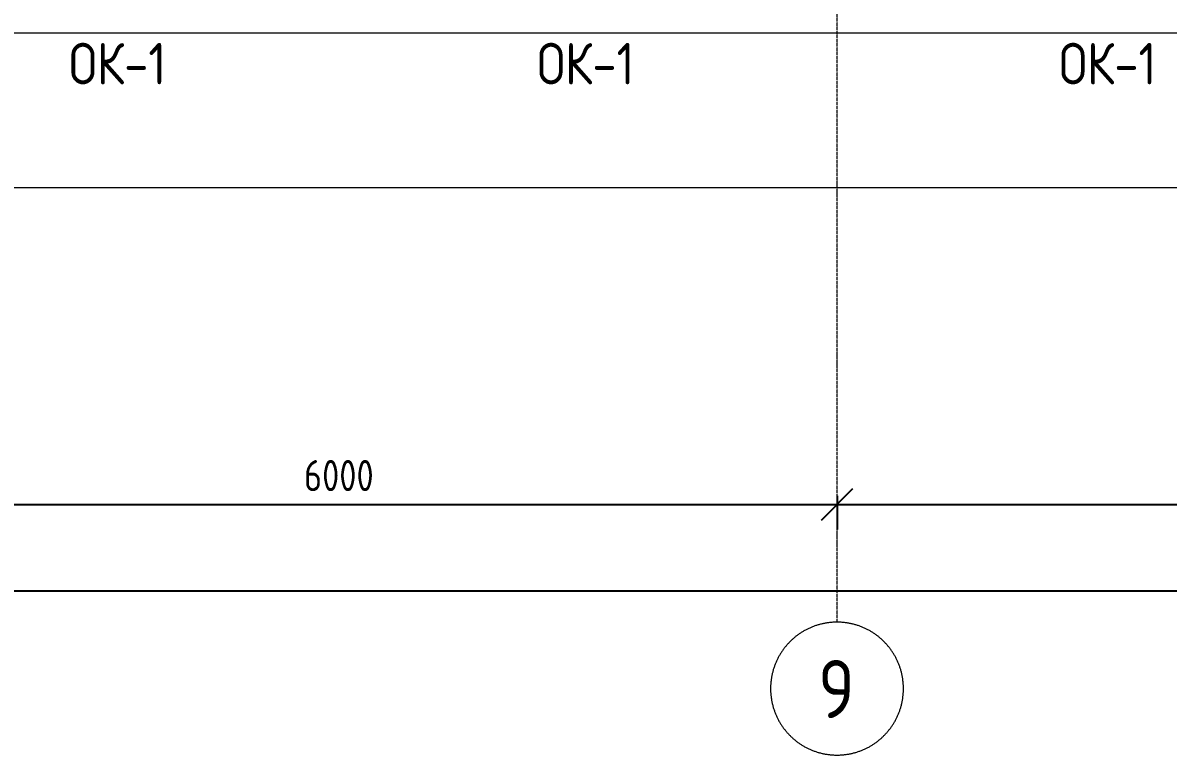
# Model space of a CAD drawing. Header units: millimetres. Extents: x -3689 to 3021565, y -698052 to -604547.
# Drawn here: x 2710195 to 2717090, y -652319 to -647912 of the extents above; entities that cross this region are included whole.
import ezdxf

# ---------------------------------------------------------------- set-up
doc = ezdxf.new("R2010")
doc.units = ezdxf.units.MM
doc.header["$PDMODE"] = 35
doc.linetypes.add('_ШПТ__20_т__2_5__Линия сетки', pattern=[25, 20, -2.5, 0, -2.5])
doc.linetypes.add('CENTER', pattern=[50.8, 31.75, -6.35, 6.35, -6.35])
doc.layers.get('0').update_dxf_attribs({"lineweight": 0})
doc.layers.get('Defpoints').update_dxf_attribs({"color": 4})
for name, color, linetype, lineweight in [('Марки помещений', 7, 'Continuous', 20), ('Обобщенные модели', 7, 'Continuous', 18), ('ОСИ', 251, 'CENTER', 18), ('Перекрытия', 7, 'Continuous', 18), ('Размеры', 82, 'Continuous', 9)]:
    doc.layers.add(name, color=color, linetype=linetype, lineweight=lineweight)
doc.styles.add('GOST Common', font='GOST_Common.ttf', dxfattribs={"width": 0.9, "height": 350})
doc.styles.add('GOST Common_1', font='GOST_Common.ttf', dxfattribs={"width": 0.9, "height": 210})
doc.styles.add('ГОСТ 2.304', font='CS_Gost2304.shx')
doc.dimstyles.new('СПДС', dxfattribs={"dimscale": 100, "dimtxt": 2.5, "dimasz": 2.5, "dimexe": 2, "dimexo": 0.625, "dimgap": 1, "dimtad": 1, "dimdec": 0, "dimtxsty": 'ГОСТ 2.304', "dimblk": 'OBLIQUE', "dimblk1": 'OBLIQUE', "dimblk2": 'OBLIQUE', "dimcen": 2.5, "dimdle": 2, "dimadec": 0, "dimazin": 2, "dimtfac": 0.75, "dimtdec": 4, "dimtmove": 1, "dimatfit": 3, "dimfxl": 1, "dimtfill": 1, "dimtolj": 1, "dimarcsym": 1})

# ---------------------------------------------------------------- blocks, each defined once
blk = doc.blocks.new('Ось сетки - Круг_Ø8 мм-6577-_О__L1_0_000_')
at = {"layer": 'ОСИ', "lineweight": 20}
for start, end in [(360, 180), (180, 360)]:
    blk.add_arc((0, 0), 4, start, end, dxfattribs=at)
blk = doc.blocks.new('_Oblique')
at = {"color": 0, "linetype": 'ByBlock', "lineweight": -2}
blk.add_line((-0.5, -0.5), (0.5, 0.5), dxfattribs=at)
blk = doc.blocks.new('*D318')
at = {"layer": 'Defpoints', "color": 0, "ltscale": 75, "transparency": 16777216}
for p in [(2676096.8, -651230.6), (2721096.8, -651230.6), (2721096.8, -651330.6)]:
    blk.add_point(p, dxfattribs=at)
at = {"layer": 'Размеры', "color": 0, "lineweight": -2, "ltscale": 75, "transparency": 16777216}
for p, q in [((2676096.8, -651277.5), (2676096.8, -651480.6)), ((2721096.8, -651277.5), (2721096.8, -651480.6)), ((2675946.8, -651330.6), (2721246.8, -651330.6))]:
    blk.add_line(p, q, dxfattribs=at)
at = {"layer": 'Размеры', "color": 0, "lineweight": -2, "ltscale": 75, "transparency": 16777216, "xscale": 187.5, "yscale": 187.5, "zscale": 187.5, "rotation": 180}
blk.add_blockref('_Oblique', (2676096.8, -651330.6), dxfattribs=at)
at = {"layer": 'Размеры', "color": 0, "lineweight": -2, "ltscale": 75, "transparency": 16777216, "xscale": 187.5, "yscale": 187.5, "zscale": 187.5}
blk.add_blockref('_Oblique', (2721096.8, -651330.6), dxfattribs=at)
at = {"layer": 'Размеры', "color": 0, "ltscale": 75, "transparency": 16777216, "insert": (2698596.8, -651158), "char_height": 187.5, "width": 239.08, "attachment_point": 5, "style": 'ГОСТ 2.304', "bg_fill": 3, "box_fill_scale": 1.1, "bg_fill_color": 256, "bg_fill_true_color": 13158600, "bg_fill_transparency": 0}
blk.add_mtext('\\A1;45000', dxfattribs=at)
blk = doc.blocks.new('*D326')
at = {"layer": 'Defpoints', "color": 0, "ltscale": 75, "transparency": 16777216}
for p in [(2709096.8, -650710.5), (2715096.8, -650710.5), (2715096.8, -650810.5)]:
    blk.add_point(p, dxfattribs=at)
at = {"layer": 'Размеры', "color": 0, "lineweight": -2, "ltscale": 75, "transparency": 16777216}
for p, q in [((2709096.8, -650757.4), (2709096.8, -650960.5)), ((2715096.8, -650757.4), (2715096.8, -650960.5)), ((2708946.8, -650810.5), (2715246.8, -650810.5))]:
    blk.add_line(p, q, dxfattribs=at)
at = {"layer": 'Размеры', "color": 0, "lineweight": -2, "ltscale": 75, "transparency": 16777216, "xscale": 187.5, "yscale": 187.5, "zscale": 187.5, "rotation": 180}
blk.add_blockref('_Oblique', (2709096.8, -650810.5), dxfattribs=at)
at = {"layer": 'Размеры', "color": 0, "lineweight": -2, "ltscale": 75, "transparency": 16777216, "xscale": 187.5, "yscale": 187.5, "zscale": 187.5}
blk.add_blockref('_Oblique', (2715096.8, -650810.5), dxfattribs=at)
at = {"layer": 'Размеры', "color": 0, "ltscale": 75, "transparency": 16777216, "insert": (2712096.8, -650636.3), "char_height": 187.5, "width": 186.231, "attachment_point": 5, "style": 'ГОСТ 2.304', "bg_fill": 3, "box_fill_scale": 1.1, "bg_fill_color": 256, "bg_fill_true_color": 13158600, "bg_fill_transparency": 0}
blk.add_mtext('\\A1;6000', dxfattribs=at)
blk = doc.blocks.new('*D327')
at = {"layer": 'Defpoints', "color": 0, "ltscale": 75, "transparency": 16777216}
for p in [(2715096.8, -650710.5), (2721096.8, -650710.5), (2721096.8, -650810.5)]:
    blk.add_point(p, dxfattribs=at)
at = {"layer": 'Размеры', "color": 0, "lineweight": -2, "ltscale": 75, "transparency": 16777216}
for p, q in [((2715096.8, -650757.4), (2715096.8, -650960.5)), ((2721096.8, -650757.4), (2721096.8, -650960.5)), ((2714946.8, -650810.5), (2721246.8, -650810.5))]:
    blk.add_line(p, q, dxfattribs=at)
at = {"layer": 'Размеры', "color": 0, "lineweight": -2, "ltscale": 75, "transparency": 16777216, "xscale": 187.5, "yscale": 187.5, "zscale": 187.5, "rotation": 180}
blk.add_blockref('_Oblique', (2715096.8, -650810.5), dxfattribs=at)
at = {"layer": 'Размеры', "color": 0, "lineweight": -2, "ltscale": 75, "transparency": 16777216, "xscale": 187.5, "yscale": 187.5, "zscale": 187.5}
blk.add_blockref('_Oblique', (2721096.8, -650810.5), dxfattribs=at)
at = {"layer": 'Размеры', "color": 0, "ltscale": 75, "transparency": 16777216, "insert": (2718096.8, -650636.3), "char_height": 187.5, "width": 186.231, "attachment_point": 5, "style": 'ГОСТ 2.304', "bg_fill": 3, "box_fill_scale": 1.1, "bg_fill_color": 256, "bg_fill_true_color": 13158600, "bg_fill_transparency": 0}
blk.add_mtext('\\A1;6000', dxfattribs=at)

msp = doc.modelspace()

# ---------------------------------------------------------------- linework, layer by layer
at = {"layer": 'Обобщенные модели'}
msp.add_line((2721584.9069, -647973.7018), (2696096.7647, -647973.7018), dxfattribs=at)
at = {"layer": 'ОСИ', "linetype": '_ШПТ__20_т__2_5__Линия сетки'}
msp.add_line((2715096.7647, -651518.5254), (2715096.7647, -641708.5597), dxfattribs=at)
at = {"layer": 'Перекрытия'}
msp.add_line((2722491.7647, -648905.5597), (2696661.7647, -648905.5597), dxfattribs=at)

# ---------------------------------------------------------------- block references
at = {"layer": 'ОСИ', "lineweight": 20, "xscale": 99.99999999999993, "yscale": 99.99999999999993, "zscale": 99.99999999999993}
msp.add_blockref('Ось сетки - Круг_Ø8 мм-6577-_О__L1_0_000_', (2715096.7647, -651918.5254), dxfattribs=at)

# ---------------------------------------------------------------- texts
at = {"layer": 'Марки помещений', "lineweight": 9, "char_height": 250, "width": 223.670812, "attachment_point": 1, "style": 'GOST Common_1'}
for insert in [(2710472.011, -648032.1061), (2713291.011, -648032.1061), (2716434.011, -648032.1061)]:
    msp.add_mtext('ОК-1', dxfattribs=dict(at, insert=insert))
at = {"layer": 'ОСИ', "insert": (2714982.9841, -651745.9921), "char_height": 350, "width": 274.177125, "attachment_point": 1, "style": 'GOST Common'}
msp.add_mtext('\\fGOST Common|b0|i0|c204|p34|;\\W.9;9', dxfattribs=at)

# ---------------------------------------------------------------- next in the draw order: dimensions: what is measured, and where the dimension line sits
at = {"layer": 'Размеры', "ltscale": 75}
for base, p1, p2, picture, middle in [((2715096.7647, -650810.478), (2709096.7647, -650710.4931), (2715096.7647, -650710.4931), '*D326', (2712096.7647, -650636.3023)), ((2721096.7647, -651330.5883), (2676096.7647, -651230.6034), (2721096.7647, -651230.6034), '*D318', (2698596.7647, -651157.9551))]:
    dim = msp.add_linear_dim(base=base, p1=p1, p2=p2, dimstyle='СПДС', override={"dimscale": 75}, dxfattribs=at)
    dim.commit()
    dim.dimension.update_dxf_attribs({"geometry": picture, "text_midpoint": middle})

# ---------------------------------------------------------------- next in the draw order: dimensions: what is measured, and where the dimension line sits
dim = msp.add_linear_dim(base=(2721096.7647, -650810.478), p1=(2715096.7647, -650710.4931), p2=(2721096.7647, -650710.4931), dimstyle='СПДС', override={"dimscale": 75}, dxfattribs=at)
dim.commit()
dim.dimension.update_dxf_attribs({"geometry": '*D327', "text_midpoint": (2718096.7647, -650636.3023)})

doc.saveas('drawing.dxf')
